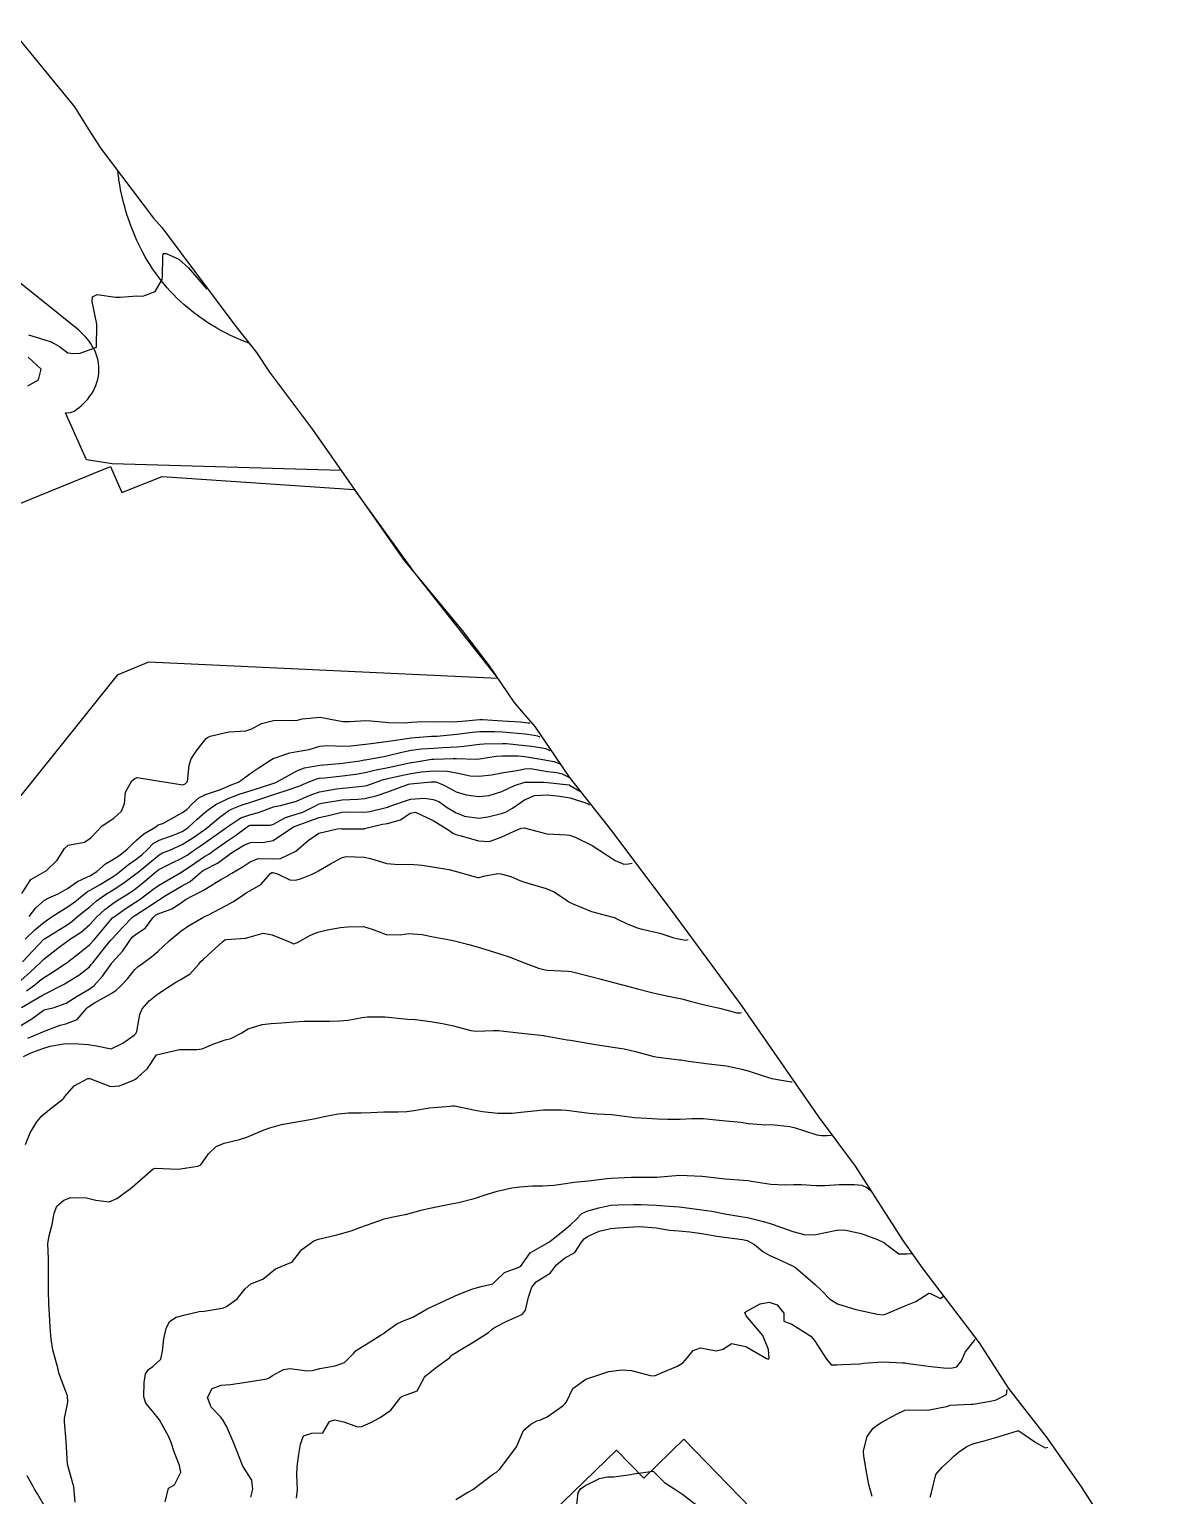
# Model space of a CAD drawing. Header units: metres. Extents: x 307586 to 320046, y 7427249 to 7434250.
# Drawn here: x 317893 to 317991.4, y 7431614.8 to 7431743.4 of the extents above; entities that cross this region are included whole.
import ezdxf

# ---------------------------------------------------------------- set-up
doc = ezdxf.new("R2010")
doc.units = ezdxf.units.M
doc.header["$MEASUREMENT"] = 0
for name, color, linetype in [('Area', 45, 'Continuous'), ('Curvas de Nivel 1m', 11, 'Continuous'), ('Curvas de Nivel 5m', 15, 'Continuous'), ('Edificações', 30, 'Continuous'), ('Vias Primárias', 230, 'Continuous')]:
    doc.layers.add(name, color=color, linetype=linetype)

msp = doc.modelspace()

# ---------------------------------------------------------------- linework, layer by layer
at = {"layer": 'Area'}
msp.add_polyline3d([(317891.44, 7431743.39, 740.62), (317896.98, 7431736.58, 740.92), (317898.2, 7431734.66, 741.01), (317899.3, 7431732.95, 741), (317903.91, 7431726.84, 741.05), (317904.68, 7431725.98, 741.1), (317911.04, 7431717.43, 741.25), (317912.95, 7431715.05, 741.33), (317914.11, 7431713.31, 741.41), (317917.87, 7431708.29, 741.27), (317922.48, 7431701.67, 755.98), (317925.91, 7431696.8, 755.99), (317930.99, 7431690.67, 756), (317933.37, 7431687.55, 758.54), (317935.53, 7431684.37, 760.73), (317936.35, 7431683.41, 760.39), (317937.39, 7431682.24, 762), (317940.38, 7431677.78, 760.05), (317944.13, 7431673.05, 749.37), (317945.85, 7431670.74, 756.55), (317949.34, 7431666.13, 750.28), (317955.53, 7431657.71, 757.12), (317962.25, 7431648.01, 753.38), (317965.47, 7431643.68, 754.28), (317969.67, 7431637.15, 755.36), (317971.41, 7431634.66, 755.67), (317976.36, 7431628.18, 756.96), (317978.94, 7431624.18, 768.4), (317982.33, 7431619.8, 779.94), (317985.32, 7431615.54, 780.9), (317991.41, 7431606.04, 785.62)], dxfattribs=at)
at = {"layer": 'Curvas de Nivel 1m', "flags": 128}
for points, elevation in [([(317892.95, 7431716.58), (317894.37, 7431716.15), (317894.94, 7431715.99), (317895.68, 7431715.56), (317896.4, 7431715.02), (317896.93, 7431714.97), (317897.47, 7431714.99), (317898.93, 7431715.52), (317898.96, 7431717.52), (317898.55, 7431719.52), (317898.58, 7431719.93), (317898.99, 7431720.14), (317900.58, 7431719.91), (317900.99, 7431719.9), (317902.46, 7431720.01), (317902.99, 7431720), (317904.06, 7431720.39), (317904.67, 7431721.45), (317904.72, 7431721.75), (317904.74, 7431723.45), (317904.77, 7431723.72), (317905.04, 7431723.74), (317906.14, 7431723.22), (317906.99, 7431722.46), (317908.6, 7431720.61)], 741), ([(317892.9, 7431712.12), (317893.84, 7431712.65), (317894.07, 7431713.58), (317892.92, 7431714.64)], 741), ([(317892.36, 7431667.59), (317893.15, 7431668.81), (317894.38, 7431669.52), (317894.5, 7431669.57), (317895.46, 7431670.5), (317896.12, 7431671.54), (317896.42, 7431671.83), (317897.85, 7431672.1), (317898.42, 7431672.46), (317899.41, 7431673.51), (317900.44, 7431674.19), (317901.12, 7431674.81), (317901.38, 7431675.48), (317901.46, 7431676.48), (317902.02, 7431677.47), (317902.27, 7431677.68), (317902.49, 7431677.77), (317904.48, 7431677.45), (317906.48, 7431677.12), (317906.7, 7431677.2), (317906.9, 7431677.42), (317907.06, 7431678.85), (317907.23, 7431679.41), (317907.74, 7431680.18), (317908.53, 7431681.17), (317908.65, 7431681.28), (317908.9, 7431681.39), (317910.54, 7431681.76), (317912.02, 7431681.87), (317912.54, 7431682.04), (317913.38, 7431682.51), (317914.55, 7431682.8), (317915.99, 7431682.75), (317916.55, 7431682.78), (317916.95, 7431682.9), (317918.55, 7431683.05), (317920.05, 7431682.76), (317920.55, 7431682.67), (317921.11, 7431682.68), (317922.55, 7431682.75), (317923.03, 7431682.74), (317924.55, 7431682.6), (317925.91, 7431682.56), (317926.55, 7431682.62), (317927.06, 7431682.66), (317928.55, 7431682.69), (317930.06, 7431682.64), (317930.55, 7431682.67), (317930.96, 7431682.71), (317932.55, 7431682.85), (317932.81, 7431682.85), (317934.55, 7431682.74), (317936.12, 7431682.64), (317936.55, 7431682.6), (317936.79, 7431682.57), (317936.88, 7431682.55), (317936.94, 7431682.52)], 742), ([(317893, 7431665.58), (317893.6, 7431666.32), (317894.35, 7431666.99), (317894.73, 7431667.2), (317895.55, 7431667.55), (317896.37, 7431668.03), (317897.26, 7431668.65), (317898.38, 7431669.16), (317898.95, 7431669.51), (317899.71, 7431670.19), (317900.4, 7431670.61), (317900.95, 7431670.94), (317901.6, 7431671.48), (317902.01, 7431671.88), (317902.42, 7431672.27), (317903.08, 7431672.81), (317904.11, 7431673.45), (317904.31, 7431673.57), (317904.43, 7431673.63), (317904.73, 7431673.74), (317906.45, 7431674.69), (317906.86, 7431675), (317907.29, 7431675.41), (317907.9, 7431675.97), (317908.47, 7431676.26), (317909.81, 7431676.72), (317910.48, 7431677.01), (317910.74, 7431677.11), (317911.37, 7431677.36), (317912.03, 7431677.81), (317912.49, 7431678.16), (317913.19, 7431678.65), (317914.27, 7431679.33), (317914.41, 7431679.42), (317914.51, 7431679.47), (317915.89, 7431679.93), (317916.51, 7431680.03), (317917.57, 7431680.23), (317918.52, 7431680.52), (317919.21, 7431680.58), (317920.52, 7431680.5), (317921.23, 7431680.53), (317922.52, 7431680.68), (317923.01, 7431680.74), (317924.53, 7431680.94), (317924.76, 7431680.97), (317926.14, 7431681.19), (317926.53, 7431681.24), (317928.31, 7431681.39), (317928.54, 7431681.39), (317928.78, 7431681.4), (317930.54, 7431681.57), (317931.92, 7431681.74), (317932.54, 7431681.79), (317933.85, 7431681.79), (317934.54, 7431681.76), (317935.17, 7431681.71), (317936.54, 7431681.58), (317937.31, 7431681.49), (317937.61, 7431681.43), (317937.82, 7431681.33)], 743), ([(317892.66, 7431663.59), (317893.5, 7431664.39), (317894.33, 7431665.07), (317895.02, 7431665.56), (317895.82, 7431666.07), (317896.35, 7431666.38), (317897.03, 7431666.86), (317897.84, 7431667.53), (317898.13, 7431667.75), (317898.37, 7431667.89), (317899.25, 7431668.39), (317900.38, 7431669.08), (317900.63, 7431669.24), (317900.94, 7431669.48), (317901.73, 7431670.13), (317902.4, 7431670.61), (317902.89, 7431670.98), (317903.38, 7431671.46), (317903.9, 7431671.97), (317904.42, 7431672.27), (317905.74, 7431672.74), (317906.43, 7431673.02), (317906.68, 7431673.17), (317906.99, 7431673.41), (317907.75, 7431674.1), (317908.45, 7431674.71), (317908.84, 7431675.01), (317909.39, 7431675.39), (317910.47, 7431675.93), (317911.51, 7431676.32), (317912.48, 7431676.62), (317913.03, 7431676.79), (317914.48, 7431677.26), (317914.66, 7431677.33), (317916.49, 7431678.35), (317917.17, 7431678.62), (317918.5, 7431678.85), (317920.23, 7431678.98), (317920.5, 7431679.01), (317920.71, 7431679.04), (317922.02, 7431679.23), (317922.43, 7431679.3), (317922.5, 7431679.32), (317924.12, 7431679.6), (317924.51, 7431679.69), (317925.71, 7431680), (317926.52, 7431680.15), (317927.42, 7431680.27), (317928.52, 7431680.35), (317929.28, 7431680.4), (317930.52, 7431680.46), (317931.15, 7431680.5), (317932.53, 7431680.68), (317932.91, 7431680.72), (317934.53, 7431680.75), (317934.88, 7431680.74), (317936.53, 7431680.58), (317937.08, 7431680.5), (317937.84, 7431680.4), (317938.34, 7431680.3), (317938.69, 7431680.14)], 744), ([(317892.27, 7431659.97), (317893.13, 7431660.73), (317894.04, 7431661.57), (317894.17, 7431661.7), (317894.3, 7431661.82), (317895.53, 7431662.78), (317896.31, 7431663.38), (317896.41, 7431663.44), (317896.54, 7431663.54), (317897.61, 7431664.23), (317898.33, 7431664.86), (317898.93, 7431665.51), (317899.65, 7431666.19), (317900.35, 7431666.71), (317900.82, 7431667.02), (317901.55, 7431667.48), (317902.04, 7431667.8), (317902.37, 7431668.03), (317903.17, 7431668.67), (317904.1, 7431669.45), (317904.25, 7431669.58), (317904.39, 7431669.68), (317905.55, 7431670.28), (317906.4, 7431670.68), (317906.87, 7431670.95), (317907.52, 7431671.41), (317908.05, 7431671.77), (317908.42, 7431672.03), (317910.33, 7431673.37), (317910.39, 7431673.42), (317910.43, 7431673.46), (317911.58, 7431674.23), (317912.45, 7431674.53), (317913.12, 7431674.68), (317914.46, 7431675.2), (317914.56, 7431675.23), (317915.05, 7431675.32), (317916.47, 7431675.69), (317917.58, 7431676.18), (317918.48, 7431676.5), (317919.98, 7431676.76), (317920.48, 7431676.83), (317920.86, 7431676.86), (317922.48, 7431677.03), (317922.64, 7431677.07), (317923.04, 7431677.22), (317924.1, 7431677.6), (317924.49, 7431677.69), (317925.12, 7431677.83), (317926.49, 7431678.11), (317927.42, 7431678.25), (317928.49, 7431678.35), (317929.69, 7431678.33), (317930.49, 7431678.17), (317931.7, 7431677.91), (317932.49, 7431677.87), (317933.58, 7431678.01), (317934.49, 7431678.17), (317935.81, 7431678.38), (317936.5, 7431678.53), (317937.01, 7431678.55), (317938.5, 7431678.3), (317939.31, 7431678.21), (317939.78, 7431678.09), (317940.43, 7431677.76)], 746), ([(317892.34, 7431657.59), (317893.54, 7431658.29), (317894.25, 7431658.71), (317895.9, 7431659.55), (317896.14, 7431659.67), (317896.27, 7431659.74), (317897.38, 7431660.43), (317898.29, 7431661.16), (317898.46, 7431661.35), (317898.59, 7431661.52), (317899.64, 7431662.84), (317900.18, 7431663.49), (317900.31, 7431663.64), (317901.2, 7431664.6), (317902.04, 7431665.47), (317902.2, 7431665.6), (317902.34, 7431665.69), (317903.41, 7431666.4), (317904.36, 7431667.01), (317904.63, 7431667.17), (317905.04, 7431667.44), (317906.37, 7431668.22), (317907.13, 7431668.65), (317908.01, 7431669.4), (317908.22, 7431669.57), (317908.39, 7431669.67), (317909.53, 7431670.25), (317910.41, 7431670.89), (317910.67, 7431671.11), (317911.07, 7431671.36), (317911.91, 7431671.87), (317912.42, 7431672.07), (317913.66, 7431672.09), (317914.42, 7431672.25), (317916.02, 7431673.31), (317916.27, 7431673.46), (317916.44, 7431673.53), (317917.73, 7431674), (317918.45, 7431674.24), (317919.28, 7431674.43), (317920.45, 7431674.71), (317920.94, 7431674.76), (317922.46, 7431674.72), (317922.91, 7431674.77), (317924.46, 7431675.15), (317924.51, 7431675.16), (317924.58, 7431675.21), (317926.47, 7431675.87), (317927.7, 7431675.94), (317928.47, 7431675.84), (317928.96, 7431675.65), (317929.69, 7431675.14), (317930.46, 7431674.66), (317931.21, 7431674.36), (317932.45, 7431674.19), (317933.26, 7431674.3), (317934.46, 7431674.6), (317934.81, 7431674.73), (317935.42, 7431675.08), (317936.47, 7431675.79), (317937.35, 7431676.18), (317938.47, 7431676.23), (317939.58, 7431676.13), (317940.47, 7431675.97), (317941.99, 7431675.47), (317942.18, 7431675.37)], 748), ([(317892.79, 7431659.05), (317893.5, 7431659.58), (317893.92, 7431659.93), (317894.27, 7431660.2), (317895.11, 7431660.72), (317896.29, 7431661.51), (317896.32, 7431661.52), (317896.34, 7431661.54), (317897.44, 7431662.39), (317898.31, 7431663.08), (317898.72, 7431663.51), (317900.33, 7431665.45), (317900.35, 7431665.47), (317900.37, 7431665.49), (317901.52, 7431666.3), (317902.35, 7431666.84), (317902.74, 7431667.09), (317903.25, 7431667.46), (317903.87, 7431667.95), (317904.37, 7431668.3), (317906.31, 7431669.42), (317906.36, 7431669.45), (317906.38, 7431669.46), (317907.54, 7431670.26), (317908.4, 7431670.82), (317908.76, 7431671.04), (317909.23, 7431671.39), (317910.42, 7431672.21), (317911.12, 7431672.67), (317912.01, 7431673.35), (317912.26, 7431673.53), (317912.44, 7431673.58), (317914.18, 7431673.59), (317914.44, 7431673.66), (317915.51, 7431674.26), (317916.45, 7431674.54), (317917.02, 7431674.73), (317918.12, 7431675.28), (317918.34, 7431675.4), (317918.46, 7431675.45), (317918.68, 7431675.5), (317920.47, 7431675.79), (317921.84, 7431675.86), (317922.47, 7431675.91), (317923.53, 7431676.17), (317924.48, 7431676.5), (317926.29, 7431677.18), (317926.48, 7431677.22), (317928.27, 7431677.37), (317928.49, 7431677.39), (317928.7, 7431677.37), (317929.28, 7431677.15), (317930.07, 7431676.73), (317930.48, 7431676.52), (317931.34, 7431676.25), (317932.47, 7431676.11), (317933.38, 7431676.19), (317934.48, 7431676.53), (317935.58, 7431677.07), (317936.49, 7431677.35), (317938.17, 7431677.36), (317938.49, 7431677.32), (317940.38, 7431677.11), (317940.43, 7431677.09), (317941.31, 7431676.56)], 747), ([(317892.22, 7431655.97), (317893.23, 7431656.58), (317894.24, 7431657.31), (317894.41, 7431657.4), (317895.12, 7431657.56), (317896.25, 7431657.98), (317897.21, 7431658.57), (317898.26, 7431659.2), (317898.7, 7431659.51), (317899.44, 7431660.34), (317900.25, 7431661.49), (317900.29, 7431661.54), (317901.23, 7431662.55), (317901.84, 7431663.47), (317902.04, 7431663.75), (317902.32, 7431663.96), (317903.21, 7431664.58), (317903.85, 7431665.45), (317904.1, 7431665.69), (317904.34, 7431665.81), (317905.53, 7431666.24), (317906.35, 7431666.78), (317906.72, 7431667.05), (317907.41, 7431667.41), (317908.05, 7431667.72), (317908.37, 7431667.91), (317909.82, 7431668.82), (317910.38, 7431669.12), (317910.53, 7431669.22), (317910.79, 7431669.37), (317911.8, 7431669.95), (317912.4, 7431670.38), (317913.09, 7431670.66), (317914.4, 7431670.62), (317915.07, 7431670.65), (317916.41, 7431671.3), (317917.49, 7431672.23), (317918.43, 7431672.88), (317920.02, 7431673.26), (317920.41, 7431673.28), (317920.43, 7431673.27), (317922.39, 7431673.27), (317922.43, 7431673.28), (317924, 7431673.66), (317924.44, 7431673.73), (317925.6, 7431674.04), (317926.45, 7431674.63), (317926.92, 7431674.71), (317928.45, 7431674), (317929.82, 7431673.14), (317930.17, 7431672.87), (317930.43, 7431672.76), (317930.91, 7431672.64), (317932.42, 7431672.2), (317933.38, 7431672.15), (317934.43, 7431672.52), (317935.56, 7431673.07), (317936.18, 7431673.32), (317936.44, 7431673.36), (317937.55, 7431673.05), (317938.43, 7431672.83), (317940.16, 7431672.74), (317940.43, 7431672.71), (317940.91, 7431672.53), (317942.42, 7431671.79), (317943.65, 7431670.98), (317944.41, 7431670.49), (317945.19, 7431670.17), (317945.58, 7431670.18), (317945.92, 7431670.26)], 749), ([(317892.5, 7431653.28), (317893.11, 7431653.58), (317893.89, 7431653.88), (317894.2, 7431653.98), (317894.84, 7431654.2), (317896.2, 7431654.42), (317897.34, 7431654.39), (317898.2, 7431654.35), (317898.91, 7431654.22), (317900.2, 7431653.97), (317901.22, 7431654.46), (317902.21, 7431655.17), (317902.38, 7431655.3), (317902.47, 7431655.47), (317902.73, 7431656.97), (317902.93, 7431657.46), (317903.54, 7431658.17), (317904.26, 7431658.75), (317905.3, 7431659.43), (317905.89, 7431659.8), (317906.27, 7431660.01), (317907.14, 7431660.55), (317907.91, 7431661.4), (317908.08, 7431661.62), (317908.3, 7431661.84), (317909.99, 7431663.37), (317910.18, 7431663.51), (317910.32, 7431663.55), (317912, 7431663.67), (317912.32, 7431663.75), (317913.54, 7431664.12), (317914.32, 7431663.97), (317915.92, 7431663.31), (317916.19, 7431663.18), (317916.31, 7431663.19), (317916.39, 7431663.22), (317916.55, 7431663.3), (317917.68, 7431663.93), (317918.33, 7431664.19), (317919.19, 7431664.41), (317920.33, 7431664.6), (317920.93, 7431664.65), (317922.33, 7431664.69), (317923.1, 7431664.45), (317924.32, 7431664), (317925.55, 7431663.96), (317926.33, 7431664.08), (317927.5, 7431663.99), (317928.32, 7431663.82), (317929.93, 7431663.53), (317930.32, 7431663.45), (317931.59, 7431663.12), (317932.31, 7431662.91), (317932.6, 7431662.82), (317934.31, 7431662.3), (317935.22, 7431661.99), (317936.3, 7431661.55), (317937.7, 7431661.05), (317938.29, 7431660.9), (317938.45, 7431660.87), (317940.29, 7431660.78), (317940.55, 7431660.74), (317942.28, 7431660.32), (317943.19, 7431660.07), (317944.28, 7431659.79), (317945.86, 7431659.36), (317946.27, 7431659.24), (317947.52, 7431658.93), (317948.26, 7431658.76), (317949.81, 7431658.45), (317950.26, 7431658.35), (317950.99, 7431658.14), (317952.25, 7431657.81), (317953.58, 7431657.53), (317954.25, 7431657.36), (317955.1, 7431657.13), (317955.39, 7431657.13), (317955.51, 7431657.15)], 751), ([(317892.68, 7431645.58), (317893.09, 7431646.59), (317893.68, 7431647.57), (317894.13, 7431648.09), (317894.94, 7431648.75), (317895.97, 7431649.54), (317896.06, 7431649.63), (317896.15, 7431649.77), (317896.97, 7431650.72), (317898.17, 7431651.37), (317898.34, 7431651.35), (317900.16, 7431650.65), (317900.93, 7431650.71), (317902.17, 7431651.21), (317902.33, 7431651.31), (317902.54, 7431651.47), (317903.39, 7431652.25), (317904.19, 7431653.45), (317906.2, 7431653.9), (317907.71, 7431653.9), (317908.2, 7431653.95), (317909.2, 7431654.4), (317910.21, 7431654.75), (317910.7, 7431654.88), (317911.67, 7431655.36), (317911.99, 7431655.58), (317912.23, 7431655.73), (317913.46, 7431656.11), (317914.23, 7431656.18), (317915.16, 7431656.24), (317916.23, 7431656.34), (317917.14, 7431656.39), (317918.23, 7431656.38), (317919.35, 7431656.38), (317920.23, 7431656.41), (317921, 7431656.48), (317922.24, 7431656.71), (317922.69, 7431656.77), (317924.24, 7431656.76), (317925.66, 7431656.61), (317926.24, 7431656.57), (317926.88, 7431656.53), (317928.23, 7431656.35), (317929.28, 7431656.19), (317930.23, 7431655.99), (317931.77, 7431655.57), (317932.23, 7431655.51), (317933.76, 7431655.56), (317934.23, 7431655.56), (317934.67, 7431655.52), (317936.23, 7431655.34), (317938.14, 7431655.12), (317938.22, 7431655.11), (317938.28, 7431655.09), (317938.61, 7431655.03), (317940.22, 7431654.76), (317940.51, 7431654.72), (317942.21, 7431654.43), (317942.89, 7431654.31), (317944.21, 7431654.12), (317945.2, 7431653.97), (317946.2, 7431653.73), (317947.82, 7431653.3), (317948.2, 7431653.23), (317950.07, 7431653.01), (317950.19, 7431653), (317950.87, 7431652.88), (317952.19, 7431652.69), (317952.39, 7431652.67), (317954.19, 7431652.46), (317955.54, 7431652.18), (317956.18, 7431652), (317957.4, 7431651.59), (317958.18, 7431651.37), (317959.87, 7431651.08), (317959.95, 7431651.07)], 752), ([(317897.05, 7431614.2), (317896.92, 7431615.53), (317896.61, 7431616.67), (317896.38, 7431617.53), (317896.29, 7431619.02), (317896.27, 7431619.54), (317896.1, 7431621.25), (317896.1, 7431621.54), (317896.39, 7431622.98), (317896.36, 7431623.53), (317895.85, 7431624.9), (317895.62, 7431625.54), (317895.54, 7431625.86), (317895.1, 7431627.55), (317894.94, 7431628.5), (317894.86, 7431629.55), (317894.78, 7431630.69), (317894.73, 7431631.55), (317894.72, 7431632.78), (317894.72, 7431633.55), (317894.72, 7431634.8), (317894.7, 7431635.55), (317894.66, 7431636.89), (317894.77, 7431637.55), (317895.03, 7431638.54), (317895.19, 7431639.55), (317895.43, 7431640.15), (317896.04, 7431640.7), (317896.67, 7431640.91), (317898.04, 7431640.88), (317898.87, 7431640.68), (317900.04, 7431640.55), (317900.69, 7431640.84), (317901.59, 7431641.47), (317901.86, 7431641.67), (317902.06, 7431641.84), (317903.9, 7431643.44), (317904.07, 7431643.49), (317906.07, 7431643.42), (317907.82, 7431643.66), (317908.08, 7431643.8), (317908.74, 7431644.74), (317909.41, 7431645.38), (317910.11, 7431645.69), (317911.45, 7431646.02), (317912.11, 7431646.22), (317913.64, 7431646.86), (317914.12, 7431647.03), (317915.16, 7431647.31), (317916.13, 7431647.51), (317917.65, 7431647.76), (317918.13, 7431647.86), (317918.89, 7431648.02), (317920.13, 7431648.27), (317921.03, 7431648.34), (317922.13, 7431648.34), (317922.99, 7431648.37), (317924.14, 7431648.45), (317925.39, 7431648.45), (317926.14, 7431648.46), (317926.76, 7431648.55), (317928.14, 7431648.8), (317929.95, 7431648.94), (317930.14, 7431648.96), (317930.32, 7431648.95), (317932.14, 7431648.58), (317932.78, 7431648.46), (317934.14, 7431648.31), (317935.39, 7431648.33), (317936.14, 7431648.4), (317936.72, 7431648.47), (317938.14, 7431648.61), (317939.72, 7431648.6), (317940.14, 7431648.57), (317940.61, 7431648.53), (317942.14, 7431648.33), (317942.85, 7431648.27), (317944.14, 7431648.2), (317945.25, 7431648.07), (317946.13, 7431647.95), (317947.19, 7431647.87), (317948.13, 7431647.83), (317949.02, 7431647.79), (317950.13, 7431647.8), (317951.15, 7431647.86), (317952.14, 7431647.85), (317953.27, 7431647.73), (317954.14, 7431647.66), (317955.44, 7431647.53), (317956.13, 7431647.4), (317957.64, 7431647.29), (317958.13, 7431647.31), (317959.74, 7431647.16), (317960.13, 7431647.07), (317961.03, 7431646.76), (317962.12, 7431646.41), (317962.52, 7431646.35), (317963.03, 7431646.37), (317963.37, 7431646.39)], 753), ([(317904.93, 7431614.23), (317905.24, 7431615.43), (317905.56, 7431615.61), (317905.75, 7431615.72), (317906.33, 7431616.84), (317906.19, 7431617.42), (317905.77, 7431618.53), (317905.48, 7431619.42), (317905.27, 7431619.94), (317904.45, 7431621.43), (317903.82, 7431622.18), (317903.25, 7431622.87), (317903.06, 7431623.45), (317903.09, 7431624.69), (317903.23, 7431625.45), (317903.47, 7431625.83), (317903.86, 7431626.1), (317904.56, 7431626.75), (317904.72, 7431627.43), (317904.82, 7431628.51), (317905.02, 7431629.43), (317905.31, 7431630.03), (317905.92, 7431630.41), (317906.71, 7431630.62), (317907.93, 7431630.91), (317908.36, 7431630.96), (317909.93, 7431631.2), (317910.06, 7431631.24), (317910.33, 7431631.37), (317911.27, 7431632.03), (317911.95, 7431632.92), (317912.45, 7431633.34), (317913.51, 7431633.77), (317913.97, 7431634.13), (317914.61, 7431634.67), (317915.98, 7431635.21), (317916.04, 7431635.24), (317916.1, 7431635.3), (317916.92, 7431636.36), (317918, 7431637.13), (317918.39, 7431637.27), (317920.01, 7431637.64), (317921.26, 7431637.99), (317922.01, 7431638.29), (317923.68, 7431638.87), (317924.02, 7431638.99), (317924.17, 7431639.05), (317924.81, 7431639.19), (317925.82, 7431639.39), (317926.03, 7431639.44), (317927.39, 7431639.81), (317928.03, 7431639.96), (317929.02, 7431640.17), (317930.04, 7431640.36), (317930.68, 7431640.49), (317932.05, 7431640.84), (317932.26, 7431640.9), (317932.84, 7431641.1), (317934.06, 7431641.48), (317935.36, 7431641.77), (317936.06, 7431641.87), (317937.17, 7431641.94), (317938.06, 7431641.95), (317939.03, 7431641.99), (317940.06, 7431642.14), (317940.8, 7431642.27), (317942.07, 7431642.38), (317943.68, 7431642.58), (317944.07, 7431642.63), (317945.83, 7431642.7), (317946.07, 7431642.7), (317946.31, 7431642.69), (317948.07, 7431642.7), (317950.07, 7431642.89), (317952.07, 7431642.78), (317953.8, 7431642.58), (317954.07, 7431642.55), (317955.67, 7431642.43), (317956.07, 7431642.4), (317956.55, 7431642.33), (317958.07, 7431642.09), (317959.31, 7431642.02), (317960.07, 7431642.05), (317960.78, 7431642.05), (317962.07, 7431641.98), (317962.83, 7431641.97), (317964.07, 7431642.06), (317965.41, 7431642.05), (317966.07, 7431641.99), (317966.51, 7431641.79), (317966.83, 7431641.53)], 754), ([(317916.46, 7431614.56), (317916.54, 7431615.29), (317916.49, 7431616.56), (317916.52, 7431617.29), (317916.67, 7431618.4), (317916.81, 7431619.29), (317917.08, 7431620), (317917.8, 7431620.26), (317918.78, 7431620.28), (317919.37, 7431621.26), (317919.81, 7431621.41), (317920.62, 7431621.24), (317921.81, 7431620.81), (317922.21, 7431620.82), (317923.04, 7431621.21), (317923.82, 7431621.61), (317924.74, 7431622.27), (317925.43, 7431623.18), (317925.61, 7431623.41), (317925.84, 7431623.52), (317927.05, 7431623.96), (317927.7, 7431625.16), (317927.76, 7431625.26), (317927.86, 7431625.34), (317928.76, 7431626.03), (317929.88, 7431626.85), (317930, 7431627.01), (317930.11, 7431627.13), (317931.22, 7431627.79), (317931.89, 7431628.17), (317933.32, 7431629.09), (317933.64, 7431629.36), (317933.91, 7431629.56), (317934.91, 7431630.08), (317935.92, 7431630.5), (317936.3, 7431630.68), (317936.55, 7431631.05), (317936.82, 7431632.17), (317937.1, 7431633.05), (317937.49, 7431633.51), (317937.96, 7431633.82), (317938.73, 7431634.27), (317939.28, 7431635.02), (317939.99, 7431635.59), (317940.88, 7431636.11), (317941.46, 7431637), (317941.7, 7431637.3), (317942.01, 7431637.51), (317943.01, 7431637.97), (317944.02, 7431638.2), (317944.72, 7431638.25), (317946.02, 7431638.35), (317946.58, 7431638.37), (317948.02, 7431638.26), (317949.18, 7431638.07), (317950.01, 7431638), (317950.97, 7431637.92), (317952.02, 7431637.75), (317953.33, 7431637.53), (317954.01, 7431637.43), (317955.6, 7431637.23), (317956.01, 7431637.14), (317956.64, 7431636.81), (317957.38, 7431636.19), (317957.99, 7431635.84), (317958.72, 7431635.52), (317959.98, 7431634.94), (317960.26, 7431634.77), (317961.96, 7431633.3), (317962.55, 7431632.74), (317963.24, 7431632.03), (317963.94, 7431631.6), (317965.53, 7431631.11), (317965.94, 7431631.02), (317967.45, 7431630.68), (317967.93, 7431630.63), (317968.14, 7431630.68), (317969.94, 7431631.46), (317970.79, 7431631.8), (317971.95, 7431632.53), (317972.09, 7431632.49), (317972.98, 7431632.07), (317973.22, 7431632.26)], 756), ([(317930.44, 7431614.42), (317931.57, 7431615.11), (317931.69, 7431615.17), (317931.74, 7431615.19), (317931.94, 7431615.31), (317933.76, 7431616.67), (317934, 7431616.84), (317934.29, 7431617.07), (317934.93, 7431617.91), (317935.78, 7431619.06), (317936.39, 7431620.47), (317937.02, 7431621.05), (317937.54, 7431621.32), (317937.82, 7431621.38), (317938.47, 7431621.68), (317939.83, 7431622.65), (317940.02, 7431622.81), (317940.15, 7431623.01), (317940.7, 7431624.16), (317941.86, 7431624.99), (317943.87, 7431625.66), (317945.01, 7431625.81), (317945.87, 7431625.74), (317947.49, 7431625.3), (317947.87, 7431625.27), (317948.54, 7431625.58), (317949.88, 7431626.12), (317950.36, 7431626.41), (317950.77, 7431626.88), (317951.28, 7431627.49), (317951.9, 7431627.73), (317953.28, 7431627.46), (317953.89, 7431627.63), (317954.62, 7431628.11), (317955.9, 7431627.86), (317957.7, 7431626.8), (317957.88, 7431626.75), (317957.95, 7431626.8), (317957.89, 7431627.58), (317957.37, 7431628.81), (317955.93, 7431630.55), (317955.8, 7431630.82), (317955.88, 7431630.88), (317955.93, 7431630.91), (317957.14, 7431631.6), (317957.94, 7431631.75), (317958.65, 7431631.5), (317959.21, 7431630.78), (317959.21, 7431630.06), (317959.92, 7431629.82), (317961.59, 7431628.75), (317961.91, 7431628.37), (317962.96, 7431626.73), (317963.39, 7431626.24), (317963.88, 7431626.23), (317964.31, 7431626.28), (317965.88, 7431626.34), (317966.2, 7431626.38), (317967.88, 7431626.52), (317969.66, 7431626.43), (317969.88, 7431626.41), (317970.15, 7431626.37), (317971.88, 7431626.13), (317973.24, 7431625.98), (317973.88, 7431625.95), (317974.39, 7431626.08), (317974.82, 7431626.59), (317975.14, 7431627.34), (317975.91, 7431628.36), (317975.97, 7431628.46), (317975.97, 7431628.49)], 757), ([(317966.98, 7431614.69), (317966.69, 7431615.75), (317966.51, 7431616.69), (317966.24, 7431618.24), (317966.22, 7431618.7), (317966.52, 7431619.97), (317967.07, 7431620.69), (317967.5, 7431621), (317967.82, 7431621.22), (317969.04, 7431621.88), (317969.83, 7431622.27), (317970.17, 7431622.3), (317971.83, 7431622.26), (317973.5, 7431622.6), (317973.75, 7431622.68), (317973.83, 7431622.7), (317975.64, 7431622.78), (317975.84, 7431622.8), (317977.35, 7431623.06), (317977.84, 7431623.16), (317978.76, 7431623.63), (317978.83, 7431624.08)], 758), ([(317972.05, 7431614.63), (317972.18, 7431615.05), (317972.57, 7431616.62), (317973.11, 7431617.27), (317973.78, 7431617.87), (317974.14, 7431618.24), (317974.54, 7431618.59), (317975.29, 7431619.09), (317975.8, 7431619.31), (317976.79, 7431619.58), (317977.81, 7431619.87), (317979.73, 7431620.45), (317979.81, 7431620.46), (317979.94, 7431620.4), (317981.34, 7431619.44), (317982.15, 7431618.96), (317982.39, 7431619.03)], 759), ([(317894.52, 7431613.55), (317893.73, 7431614.92), (317893.49, 7431615.33), (317893.35, 7431615.57), (317892.82, 7431616.5)], 752), ([(317941.02, 7431613.7), (317941.18, 7431615), (317941.37, 7431615.37), (317941.75, 7431615.63), (317943.05, 7431616.27), (317943.76, 7431616.42), (317944.3, 7431616.41), (317945.76, 7431616.62), (317946.03, 7431616.67), (317947.76, 7431616.92), (317948.76, 7431615.91), (317949.75, 7431615.29), (317950.36, 7431614.88), (317951.73, 7431613.82)], 758)]:
    msp.add_lwpolyline(points, dxfattribs=dict(at, elevation=elevation))
at = {"layer": 'Curvas de Nivel 5m', "flags": 128}
for points, elevation in [([(317892.43, 7431661.59), (317893.33, 7431662.55), (317894.3, 7431663.57), (317894.36, 7431663.62), (317896.33, 7431664.84), (317896.74, 7431665.13), (317897.23, 7431665.53), (317897.83, 7431666.03), (317898.35, 7431666.46), (317898.92, 7431666.94), (317899.71, 7431667.5), (317900.37, 7431667.91), (317901.32, 7431668.53), (317902.38, 7431669.31), (317902.47, 7431669.38), (317902.58, 7431669.47), (317903.56, 7431670.29), (317904.41, 7431670.98), (317904.7, 7431671.15), (317905.42, 7431671.43), (317906.42, 7431671.88), (317907.37, 7431672.47), (317908.43, 7431673.2), (317908.7, 7431673.4), (317909.63, 7431674.19), (317910.45, 7431674.81), (317910.81, 7431675.01), (317911.69, 7431675.36), (317912.27, 7431675.55), (317912.47, 7431675.61), (317913.78, 7431676.03), (317914.47, 7431676.26), (317915.91, 7431676.74), (317916.48, 7431676.93), (317916.75, 7431677.03), (317917.35, 7431677.29), (317918.15, 7431677.62), (317918.49, 7431677.7), (317918.96, 7431677.74), (317920.49, 7431677.9), (317921.68, 7431678.05), (317922.49, 7431678.21), (317923.31, 7431678.4), (317924.5, 7431678.65), (317926.37, 7431679.05), (317926.5, 7431679.08), (317926.59, 7431679.09), (317927.15, 7431679.17), (317928.31, 7431679.36), (317928.51, 7431679.37), (317930.2, 7431679.44), (317930.51, 7431679.44), (317932.23, 7431679.38), (317932.51, 7431679.4), (317933.97, 7431679.64), (317934.51, 7431679.67), (317935.92, 7431679.66), (317936.51, 7431679.61), (317938.24, 7431679.3), (317938.38, 7431679.29), (317939.07, 7431679.18), (317939.56, 7431678.95)], 745), ([(317892.9, 7431654.89), (317894.21, 7431655.45), (317894.49, 7431655.57), (317895.73, 7431656.03), (317896.22, 7431656.15), (317897.23, 7431656.53), (317898.06, 7431657.52), (317898.15, 7431657.62), (317898.24, 7431657.68), (317898.74, 7431658), (317900.26, 7431658.84), (317900.65, 7431659.1), (317901.05, 7431659.48), (317901.64, 7431660.11), (317902.28, 7431660.91), (317902.57, 7431661.19), (317902.95, 7431661.46), (317903.73, 7431662.03), (317904.3, 7431662.5), (317905.3, 7431663.44), (317906.32, 7431664.29), (317906.99, 7431664.75), (317908.11, 7431665.4), (317908.26, 7431665.48), (317908.34, 7431665.53), (317908.62, 7431665.67), (317910.35, 7431666.56), (317910.87, 7431666.85), (317911.63, 7431667.36), (317912.06, 7431667.65), (317912.37, 7431667.82), (317913.34, 7431668.37), (317914.17, 7431669.33), (317914.29, 7431669.42), (317914.38, 7431669.42), (317914.79, 7431669.32), (317915.87, 7431668.8), (317916.38, 7431668.75), (317916.81, 7431668.86), (317917.84, 7431669.29), (317918.19, 7431669.47), (317918.39, 7431669.58), (317919.46, 7431670.2), (317920.41, 7431670.73), (317920.83, 7431670.82), (317922.41, 7431670.78), (317922.96, 7431670.66), (317924.4, 7431670.22), (317925.45, 7431670.14), (317926.4, 7431670.17), (317927.5, 7431670.07), (317928.39, 7431669.94), (317929.84, 7431669.69), (317930.39, 7431669.56), (317931.93, 7431669.11), (317932.38, 7431668.98), (317932.5, 7431668.99), (317932.88, 7431669.11), (317934.14, 7431669.34), (317934.39, 7431669.32), (317935.26, 7431669.08), (317936.05, 7431668.73), (317936.38, 7431668.61), (317936.98, 7431668.45), (317938.37, 7431668.02), (317939.06, 7431667.72), (317940.15, 7431667.01), (317940.27, 7431666.92), (317940.36, 7431666.87), (317940.66, 7431666.71), (317942.35, 7431666), (317943.65, 7431665.67), (317944.35, 7431665.47), (317944.69, 7431665.31), (317945.41, 7431664.95), (317946.34, 7431664.59), (317946.8, 7431664.47), (317948.33, 7431664.1), (317949.49, 7431663.74), (317949.97, 7431663.6), (317950.59, 7431663.49), (317950.84, 7431663.54)], 750), ([(317912.45, 7431614.63), (317912.62, 7431615.34), (317912.54, 7431616.12), (317911.76, 7431617.35), (317910.98, 7431619.36), (317910.31, 7431620.86), (317910.03, 7431621.37), (317909.82, 7431621.64), (317908.98, 7431622.53), (317908.66, 7431623.39), (317909.06, 7431624.17), (317909.85, 7431624.45), (317910.68, 7431624.53), (317911.85, 7431624.68), (317912.43, 7431624.77), (317913.86, 7431625.01), (317914.07, 7431625.11), (317914.36, 7431625.31), (317915.33, 7431625.84), (317915.87, 7431625.92), (317917.42, 7431625.73), (317917.87, 7431625.75), (317918.51, 7431625.91), (317919.87, 7431626.16), (317920.68, 7431626.44), (317921.48, 7431627.23), (317921.66, 7431627.46), (317921.89, 7431627.63), (317922.94, 7431628.26), (317923.9, 7431628.88), (317924.1, 7431629), (317924.36, 7431629.2), (317925.26, 7431629.84), (317925.92, 7431630.12), (317926.68, 7431630.42), (317927.93, 7431631.16), (317929.94, 7431632.08), (317930.65, 7431632.42), (317931.95, 7431632.9), (317932.68, 7431633.1), (317933.69, 7431633.36), (317933.96, 7431633.62), (317934.7, 7431634.35), (317935.98, 7431634.82), (317936.14, 7431634.9), (317936.25, 7431635.06), (317936.96, 7431636.08), (317938, 7431636.64), (317938.67, 7431637.03), (317940.01, 7431638.1), (317940.51, 7431638.51), (317940.99, 7431639), (317941.51, 7431639.51), (317942.03, 7431639.75), (317942.99, 7431640.02), (317944.04, 7431640.24), (317944.7, 7431640.29), (317946.04, 7431640.3), (317946.68, 7431640.3), (317948.04, 7431640.24), (317948.75, 7431640.2), (317950.04, 7431640.09), (317950.95, 7431639.98), (317952.04, 7431639.83), (317952.9, 7431639.71), (317954.04, 7431639.5), (317955.63, 7431639.23), (317956.04, 7431639.16), (317957.45, 7431638.81), (317958.03, 7431638.63), (317958.29, 7431638.54), (317960.02, 7431637.94), (317961.11, 7431637.66), (317962.02, 7431637.67), (317962.89, 7431637.86), (317964.02, 7431638.08), (317964.67, 7431638.07), (317966.02, 7431637.75), (317967.45, 7431637.25), (317968.01, 7431636.98), (317968.39, 7431636.67), (317969.31, 7431635.97), (317970, 7431635.99), (317970.31, 7431636.01), (317970.44, 7431635.98), (317970.47, 7431636.01)], 755)]:
    msp.add_lwpolyline(points, dxfattribs=dict(at, elevation=elevation))
at = {"layer": 'Edificações'}
msp.add_lwpolyline([(317891.19, 7431701.39), (317900.14, 7431705.03), (317901.14, 7431702.75), (317904.68, 7431704.18), (317921.53, 7431703.04), (317926.78, 7431695.75), (317934.12, 7431686.44), (317903.49, 7431687.88), (317900.74, 7431686.74), (317888.5, 7431671.51)], dxfattribs=at)
msp.add_lwpolyline([(317959.28, 7431610.63), (317950.45, 7431619.72), (317946.94, 7431616.3), (317944.54, 7431618.77), (317937.93, 7431612.34), (317939.47, 7431610.76), (317936.9, 7431608.27), (317939.28, 7431605.82), (317938.14, 7431604.7), (317942.35, 7431600.37), (317943.2, 7431601.2), (317944.52, 7431599.84), (317945.98, 7431601.26), (317953.67, 7431593.35), (317966.86, 7431606.17), (317963.5, 7431609.62), (317954.12, 7431601.34), (317950.62, 7431605.3), (317954.17, 7431608.43), (317955.4, 7431607.03)], close=True, dxfattribs=at)
at = {"layer": 'Vias Primárias'}
for points, elevation in [([(317912.33, 7431715.82), (317911.54, 7431716.16, -0.068164), (317907.22, 7431718.72, -0.103839), (317902.99, 7431723.81, -0.078409), (317900.96, 7431729.74, -0.017125), (317900.79, 7431730.97, 2.786158)], 741.3), ([(317912.33, 7431715.82), (317911.54, 7431716.16, -0.068164), (317907.22, 7431718.72, -0.103839), (317902.99, 7431723.81, -0.078409), (317900.96, 7431729.74, -0.017125), (317900.79, 7431730.97, 2.786158)], 741.3), ([(317920.39, 7431704.68), (317900.29, 7431705.28), (317898.04, 7431705.62), (317896.19, 7431709.74), (317896.64, 7431709.79, 0.11423), (317896.96, 7431709.91, 0.102467), (317898.47, 7431711.39, 0.297326), (317898.52, 7431715.67, 0.078332), (317897.36, 7431716.99), (317890.35, 7431722.63, 0.050044)], 749.3), ([(317920.39, 7431704.68), (317900.29, 7431705.28), (317898.04, 7431705.62), (317896.19, 7431709.74), (317896.64, 7431709.79, 0.11423), (317896.96, 7431709.91, 0.102467), (317898.47, 7431711.39, 0.297326), (317898.52, 7431715.67, 0.078332), (317897.36, 7431716.99), (317890.35, 7431722.63, 0.050044)], 749.3)]:
    msp.add_lwpolyline(points, format="xyb", dxfattribs=dict(at, elevation=elevation))

doc.saveas('drawing.dxf')
